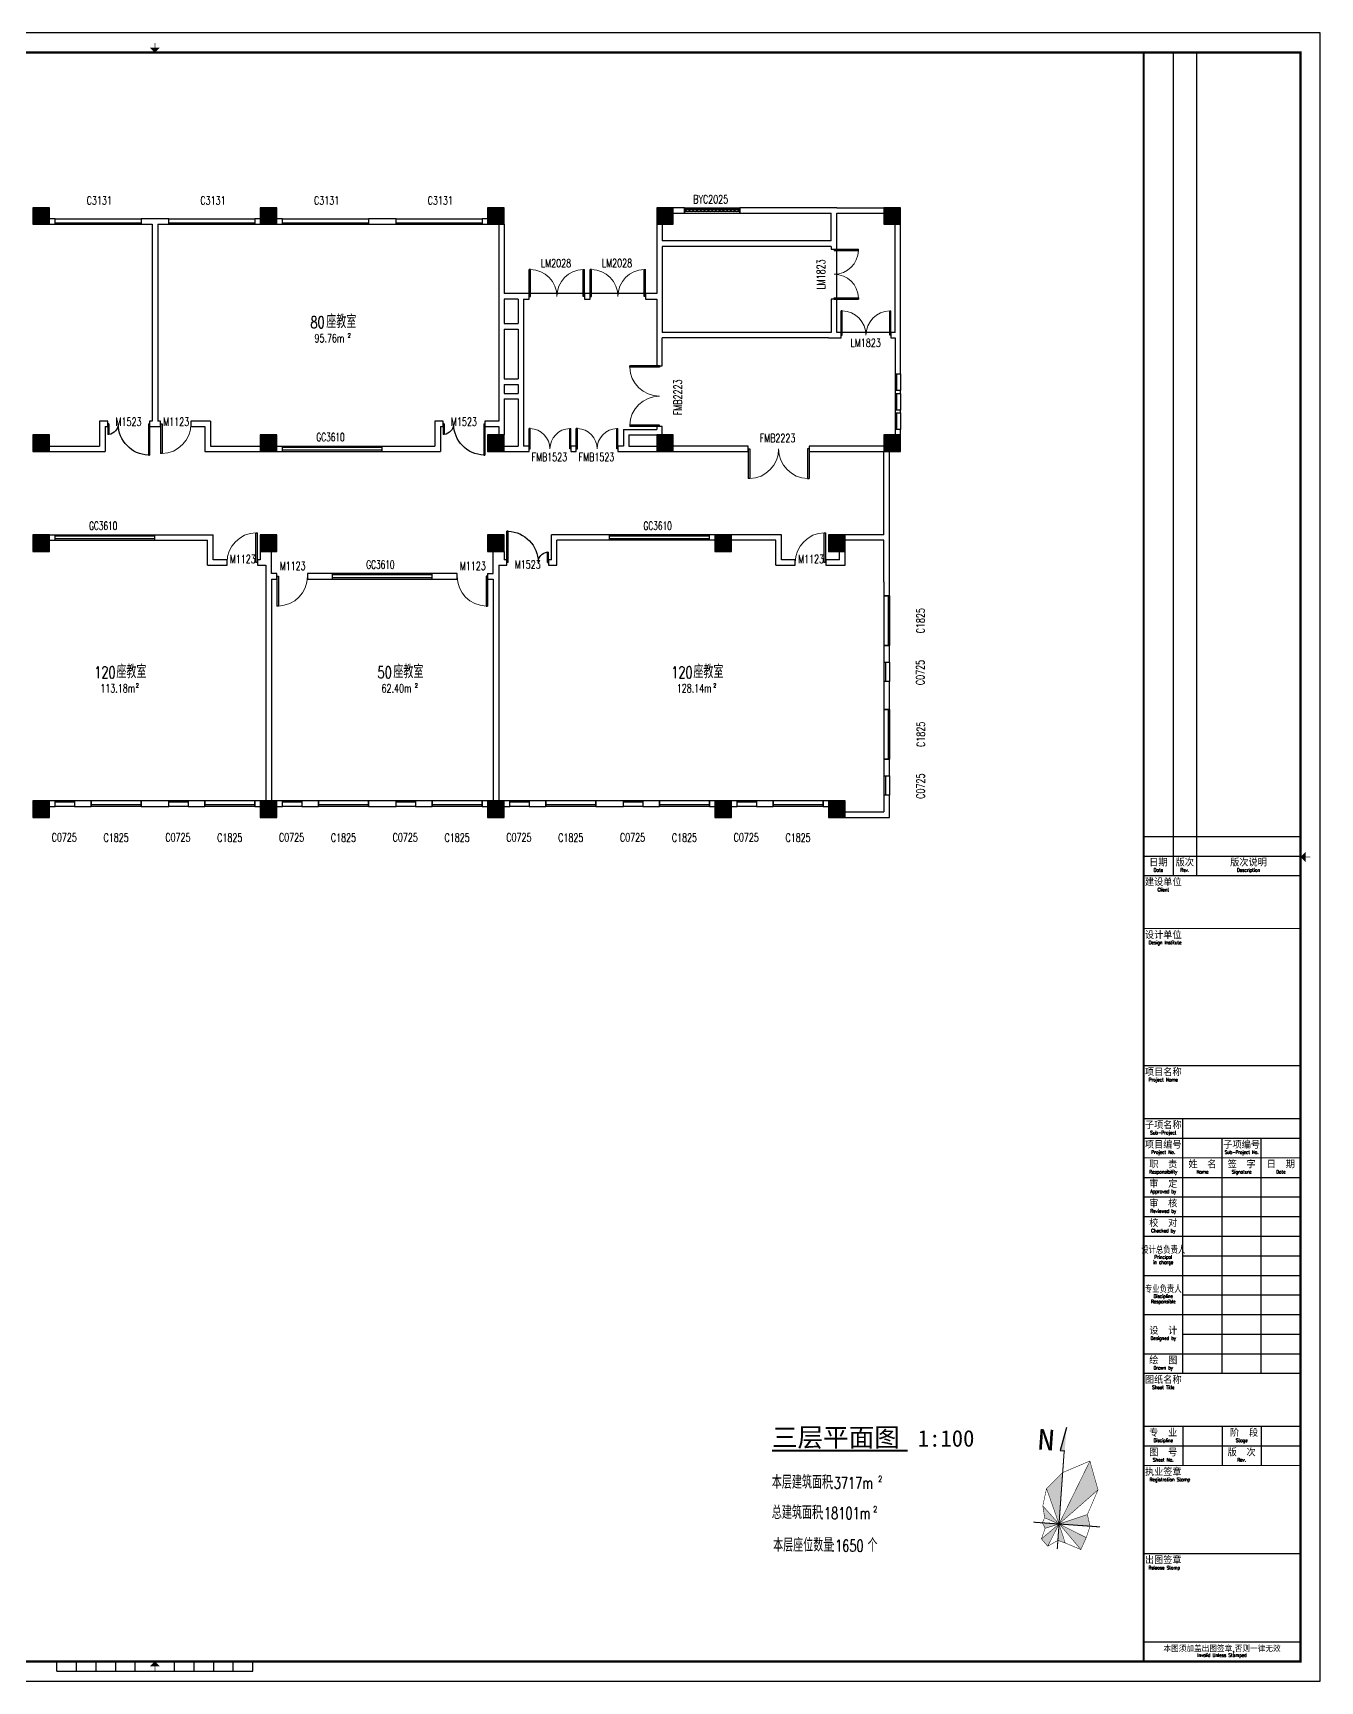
# Model space of a CAD drawing. Header units: millimetres. Extents: x 0 to 192117, y 0 to 134316.
# Drawn here: x 145687 to 192117, y 0 to 59459 of the extents above; entities that cross this region are included whole.
import ezdxf
from ezdxf.enums import TextEntityAlignment as Align

# ---------------------------------------------------------------- set-up
doc = ezdxf.new("R2010")
doc.units = ezdxf.units.MM
doc.linetypes.add('DASH', pattern=[0.35, 0.25, -0.1])
for name, color, linetype in [('COLUMN', 242, 'Continuous'), ('DIM_SYMB', 3, 'Continuous'), ('DOOR', 242, 'Continuous'), ('DOOR_FIRE_TEXT', 7, 'Continuous'), ('FRAME', 7, 'Continuous'), ('PUB_HATCH', 8, 'Continuous'), ('PUB_TEXT', 7, 'Continuous'), ('SPACE', 7, 'Continuous'), ('WALL', 152, 'Continuous'), ('WINDOW', 122, 'Continuous'), ('WINDOW_TEXT', 7, 'Continuous')]:
    doc.layers.add(name, color=color, linetype=linetype)
doc.styles.add('_TCH_DIM', font='SIMPLEX', dxfattribs={"bigfont": 'GBCBIG'})
doc.styles.add('_TCH_SPACE', font='SIMPLEX', dxfattribs={"height": 5, "bigfont": 'GBCBIG'})
doc.styles.add('_TCH_WINDOW', font='SIMPLEX', dxfattribs={"height": 3.5, "bigfont": 'GBCBIG'})
doc.styles.add('TKZ1_tjhts.shx', font='tjromant.shx', dxfattribs={"bigfont": 'tjhts.shx'})
doc.styles.add('TKZ2_tjkts.shx', font='tjromant.shx', dxfattribs={"bigfont": 'tjkts.shx'})
doc.styles.add('仿宋单线', font='tjromans.shx', dxfattribs={"width": 0.65, "bigfont": 'tjhztxt.shx'})
doc.styles.add('竖标题', font='simhei.ttf')
doc.styles.add('黑体', font='simhei.ttf')

# ---------------------------------------------------------------- blocks, each defined once
blk = doc.blocks.new('TJAD_TK_A0_A')
at = {"layer": 'FRAME'}
for p, q in [((1188.88, 841.06), (-0.12, 841.06)), ((1188.88, 0.06), (1188.88, 841.06)), ((1113.88, 831.06), (1113.88, 411.06)), ((1125.88, 831.06), (1125.88, 411.06)), ((1098.88, 431.06), (1178.88, 431.06)), ((1098.88, 421.06), (1178.88, 421.06)), ((1098.88, 411.06), (1178.88, 411.06)), ((1098.88, 287.06), (1178.88, 287.06)), ((1118.88, 157.06), (1118.88, 287.06)), ((1098.88, 277.06), (1178.88, 277.06)), ((1138.88, 157.06), (1138.88, 277.06)), ((1158.88, 157.06), (1158.88, 277.06)), ((1098.88, 257.06), (1178.88, 257.06)), ((1098.88, 247.06), (1178.88, 247.06)), ((1098.88, 237.06), (1178.88, 237.06)), ((1098.88, 227.06), (1178.88, 227.06)), ((1118.88, 217.06), (1178.88, 217.06)), ((1098.88, 207.06), (1178.88, 207.06)), ((1118.88, 197.06), (1178.88, 197.06)), ((1098.88, 187.06), (1178.88, 187.06)), ((1118.88, 177.06), (1178.88, 177.06)), ((1098.88, 167.06), (1178.88, 167.06)), ((1098.88, 130.06), (1178.88, 130.06)), ((1118.88, 130.06), (1118.88, 110.06)), ((1138.88, 130.06), (1138.88, 110.06)), ((1158.88, 130.06), (1158.88, 110.06)), ((1098.88, 120.06), (1178.88, 120.06)), ((1098.88, 65.06), (1178.88, 65.06)), ((1098.88, 20.06), (1178.88, 20.06)), ((544.38, 5.11), (544.38, 10.11)), ((554.38, 5.11), (554.38, 10.11)), ((564.38, 5.11), (564.38, 10.11)), ((574.38, 5.11), (574.38, 10.11)), ((584.38, 5.11), (584.38, 10.11)), ((604.38, 5.11), (604.38, 10.11)), ((614.38, 5.11), (614.38, 10.11)), ((624.38, 5.11), (624.38, 10.11)), ((634.38, 5.11), (634.38, 10.11)), ((644.38, 5.11), (644.38, 10.11)), ((-0.12, 0.06), (1188.88, 0.06)), ((544.38, 5.11), (644.38, 5.11))]:
    blk.add_line(p, q, dxfattribs=at)
for points, const_width in [([(594.38, 833.5), (594.38, 836)], 0.3), ([(1098.88, 831.06), (1098.88, 10.06)], 1), ([(1181.49, 420.56), (1183.99, 420.56)], 0.3), ([(1098.88, 411.06), (1178.88, 411.06)], 0.6), ([(1098.88, 384.06), (1178.88, 384.06)], 0.6), ([(1098.88, 314.06), (1178.88, 314.06)], 0.6), ([(1098.88, 267.06), (1178.88, 267.06)], 0.6), ([(1098.88, 157.06), (1178.88, 157.06)], 0.6), ([(1098.88, 110.06), (1178.88, 110.06)], 0.6), ([(594.38, 7.61), (594.38, 5.11)], 0.3)]:
    blk.add_lwpolyline(points, dxfattribs=dict(at, const_width=const_width))
at = {"layer": 'FRAME', "const_width": 1.2}
blk.add_lwpolyline([(1178.88, 10.06), (1178.88, 831.06), (24.88, 831.06), (24.88, 10.06)], close=True, dxfattribs=at)
at = {"layer": 'FRAME'}
for points in [[(591.88, 833.5), (596.88, 833.5), (594.38, 831)], [(1181.49, 418.06), (1181.49, 423.06), (1178.99, 420.56)], [(596.88, 7.61), (591.88, 7.61), (594.38, 10.11)]]:
    blk.add_solid(points, dxfattribs=at)
at = {"style": 'TKZ1_tjhts.shx'}
for tag, p, height, flags in [('ClientChinese_001', (977.79, 443.57), 5, 8), ('ClientChinese_002', (1013.71, 434.65), 5, 8), ('DescriptionChineseA_001', (1089.55, 425.89), 3.6, 8), ('RevA', (1115.23, 424.56), 3, 8), ('ProjectNameChinese_001', (992.73, 296.22), 5, 8), ('SubProjectChinese_001', (1095.02, 282.68), 3, 8), ('SubProjectNo', (1158.66, 271.34), 3, 8), ('ApprovedBy', (1120.43, 250.26), 3.6, 8), ('ReviewedBy', (1120.43, 240.36), 3.6, 8), ('ApprovedBySignPos', (1139.55, 247.78), 3.6, 9), ('ReviewedBySignPos', (1139.55, 238.08), 3.6, 9), ('CheckedBy', (1120.43, 230.63), 3.6, 8), ('CheckedBySignPos', (1138.96, 228.13), 3.6, 9), ('PrincipalInCharge1', (1120.43, 219.88), 3.6, 8), ('PrincipalInCharge1SignPos', (1138.79, 217.18), 3.6, 9), ('PrincipalInCharge2', (1120.43, 210.44), 3.6, 8), ('PrincipalInCharge2SignPos', (1138.61, 207.69), 3.6, 9), ('DisciplineResponsible1', (1120.43, 200.15), 3.6, 8), ('DisciplineResponsible2', (1120.43, 190.13), 3.6, 8), ('DisciplineResponsible1SignPos', (1139.16, 197.4), 3.6, 9), ('DisciplineResponsible2SignPos', (1138.95, 187.58), 3.6, 9), ('DesignedBy1', (1120.43, 180.47), 3.6, 8), ('DesignedBy1SignPos', (1138.5, 177.67), 3.6, 9), ('DesignedBy2', (1120.43, 169.78), 3.6, 8), ('DesignedBy2SignPos', (1138.65, 167.23), 3.6, 9), ('DrawnBy', (1120.43, 160.19), 3.6, 8), ('DrawnBySignPos', (1138.65, 157.82), 3.6, 9), ('DisciplineChinese', (1119.24, 125.84), 3.6, 8), ('StageChinese', (1158.76, 125.37), 3.6, 8), ('DisciplineEnglish', (1119.42, 122.2), 2.2, 8), ('StageEnglish', (1158.94, 121.73), 2.2, 8), ('SheetNo', (1118.87, 114.03), 3, 8), ('Rev2', (1158.86, 113.56), 3, 8)]:
    blk.add_attdef(tag, p, '', height=height, dxfattribs=dict(at, flags=flags))
at = {"style": 'TKZ1_tjhts.shx', "width": 0.7, "flags": 8}
for tag, p, height in [('DateA', (1099.36, 424.56), 3), ('ProjectNo', (1119.31, 270.56), 3), ('ApprovedByDate', (1159.94, 250.39), 3.6), ('ReviewedByDate', (1159.94, 241), 3.6), ('CheckedByDate', (1159.94, 230.41), 3.6), ('PrincipalInCharge1Date', (1159.94, 220.36), 3.6), ('PrincipalInCharge2Date', (1159.94, 210.61), 3.6), ('DisciplineResponsible1Date', (1159.94, 200.05), 3.6), ('DisciplineResponsible2Date', (1159.94, 190.43), 3.6), ('DesignedBy1Date', (1159.94, 179.93), 3.6), ('DesignedBy2Date', (1159.94, 169.41), 3.6), ('DrawnByDate', (1159.94, 159.78), 3.6)]:
    blk.add_attdef(tag, p, '', height=height, dxfattribs=at)
at = {"style": 'TKZ1_tjhts.shx', "flags": 8}
for tag, height, p in [('DescriptionEnglishA', 2.2, (1150.82, 423.33)), ('ClientEnglish', 3, (1139.46, 390.63)), ('ProjectNameEnglish', 3, (1142.02, 290.26)), ('SubProjectEnglish', 2.2, (1148.76, 279.65)), ('SheetTitleEnglish', 3, (1142.79, 135.3))]:
    blk.add_attdef(tag, text='', height=height, dxfattribs=at).set_placement(p, align=Align.MIDDLE_CENTER)
at = {"style": 'TKZ1_tjhts.shx', "flags": 9}
for tag, p in [('Electricity3SignPos', (15.68, 269.92)), ('Electricity2SignPos', (15.71, 253.14)), ('ELV3SignPos', (23.47, 269.59)), ('Electricity1SignPos', (15.63, 237.78)), ('ELV2SignPos', (23.5, 252.81)), ('ELV1SignPos', (23.42, 237.46)), ('HVAC3SignPos', (14.96, 205.89)), ('Power3SignPos', (23.18, 205.92)), ('HVAC2SignPos', (15.13, 189.18)), ('Power2SignPos', (23.38, 189.51)), ('HVAC1SignPos', (15.89, 173.16)), ('Power1SignPos', (23.75, 173.22)), ('Plumbing3SignPos', (16.07, 141.15)), ('Structure7SignPos', (23.2, 141.11)), ('Structure6SignPos', (23, 125.87)), ('Plumbing2SignPos', (14.83, 125.62)), ('Plumbing1SignPos', (15.66, 109.11)), ('Structure5SignPos', (23, 110.08)), ('Structure4SignPos', (23, 93.78)), ('Architecture3SignPos', (16.07, 77.07)), ('Structure3SignPos', (22.74, 77.47)), ('Architecture2SignPos', (15.8, 61.24)), ('Structure2SignPos', (23.12, 62.01)), ('Architecture1SignPos', (16.88, 45.06)), ('Structure1SignPos', (23.11, 45.86))]:
    blk.add_attdef(tag, p, '', height=2.5, rotation=90, dxfattribs=at)
at = {"style": 'TKZ1_tjhts.shx', "flags": 8}
blk.add_attdef('SheetTitleChinese', text='', height=5, dxfattribs=at).set_placement((1140.42, 148.12), align=Align.TOP_CENTER)
at = {"layer": 'FRAME', "style": 'TKZ2_tjkts.shx'}
for s, height, p in [('日期', 3.6, (1106.38, 417.6)), ('版次', 3.6, (1119.88, 417.6)), ('版次说明', 3.6, (1152.38, 417.6)), ('建设单位', 3.6, (1108.88, 407.6)), ('设计单位', 3.6, (1108.88, 380.6)), ('项目名称', 3.6, (1108.88, 310.6)), ('子项名称', 3.6, (1108.88, 283.6)), ('项目编号', 3.6, (1108.88, 273.6)), ('子项编号', 3.6, (1148.88, 273.6)), ('职  责', 3.6, (1108.88, 263.6)), ('姓  名', 3.6, (1128.88, 263.6)), ('签  字', 3.6, (1148.88, 263.6)), ('日  期', 3.6, (1168.88, 263.6)), ('审  定', 3.6, (1108.88, 253.6)), ('审  核', 3.6, (1108.88, 243.6)), ('校  对', 3.6, (1108.88, 233.6)), ('设  计', 3.6, (1108.88, 178.7)), ('绘  图', 3.6, (1108.88, 163.6)), ('图纸名称', 3.6, (1108.88, 153.6)), ('专  业', 3.6, (1108.88, 126.6)), (' 阶  段', 3.6, (1148.88, 126.6)), ('图  号', 3.6, (1108.88, 116.6)), ('版  次', 3.6, (1148.88, 116.6)), ('执业签章', 3.6, (1108.88, 106.6)), ('出图签章', 3.6, (1108.88, 61.6)), ('本图须加盖出图签章,否则一律无效', 3, (1138.88, 16.48))]:
    blk.add_text(s, height=height, dxfattribs=at).set_placement(p, align=Align.MIDDLE_CENTER)
for s, height, width, p in [('Date', 1.8, 0.8, (1106.38, 413.91)), ('Rev.', 1.8, 0.8, (1119.88, 413.91)), ('Description', 1.8, 0.8, (1152.38, 413.91)), ('Client', 1.8, 0.8, (1108.88, 403.91)), ('Design Institute', 1.8, 0.8, (1109.81, 376.91)), ('Project Name', 1.8, 0.8, (1108.88, 306.91)), ('Sub-Project', 1.8, 0.8, (1108.88, 279.91)), ('Project No.', 1.8, 0.8, (1108.88, 269.91)), ('Sub-Project No.', 1.8, 0.7, (1148.88, 269.91)), ('Responsibility', 1.8, 0.8, (1108.88, 259.91)), ('Name', 1.8, 0.8, (1128.88, 259.91)), ('Signature', 1.8, 0.8, (1148.88, 259.91)), ('Date', 1.8, 0.8, (1168.88, 259.91)), ('Approved by', 1.8, 0.8, (1108.88, 249.91)), ('Reviewed by', 1.8, 0.8, (1108.88, 239.91)), ('Checked by', 1.8, 0.8, (1108.88, 229.91)), ('设计总负责人', 3.6, 0.8, (1108.88, 219.93)), ('in charge', 1.8, 0.8, (1108.88, 213.76)), ('Principal', 1.8, 0.8, (1108.88, 216.41)), ('专业负责人', 3.6, 0.8, (1108.88, 199.93)), ('Responsible', 1.8, 0.8, (1108.88, 193.76)), ('Discipline', 1.8, 0.8, (1108.88, 196.48)), ('Designed by', 1.8, 0.8, (1108.88, 175)), ('Drawn by', 1.8, 0.8, (1108.88, 159.91)), ('Sheet Title', 1.8, 0.8, (1108.88, 149.91)), ('Discipline', 1.8, 0.8, (1108.88, 122.91)), ('Stage', 1.8, 0.8, (1148.88, 122.91)), ('Sheet No.', 1.8, 0.8, (1108.88, 112.91)), ('Rev.', 1.8, 0.8, (1148.88, 112.91)), ('Registration Stamp', 1.8, 0.8, (1112.29, 102.91)), ('Release Stamp', 1.8, 0.8, (1109.4, 57.91)), ('Invalid Unless Stamped', 1.8, 0.8, (1138.88, 13.23))]:
    blk.add_text(s, height=height, dxfattribs=dict(at, width=width)).set_placement(p, align=Align.MIDDLE_CENTER)
blk = doc.blocks.new('n')
at = {"layer": 'FRAME', "ltscale": 0.25}
blk.add_hatch(color=256, dxfattribs=at).paths.add_polyline_path([(0.5, 117.7), (-4, 95.2), (0.5, 95.2)])
at = {"layer": 'FRAME'}
blk.add_hatch(color=0, dxfattribs=at).paths.add_polyline_path([(35.3, 60), (25.5, 87.3), (0, 24.4)])
h = blk.add_hatch(color=0, dxfattribs=at)
h.paths.add_polyline_path([(30.1, 24.4), (26.7, 35.5), (0.2, 24.5), (0.3, 24.4)])
h.paths.add_polyline_path([(0.3, 24.4), (22.8, 1.2), (27.2, 13.1)])
h.paths.add_polyline_path([(0, 8.5), (7.3, 6.5), (0, 24.4)])
h.paths.add_polyline_path([(0, 24.4), (-16, 8.8), (-9.4, 2.2)])
h.paths.add_polyline_path([(0, 24.4), (-16.2, 24.4), (-13.1, 19.3)])
h.paths.add_polyline_path([(-14.3, 29.4), (0, 24.4), (-16.9, 40.8)])
h.paths.add_polyline_path([(0, 74.3), (-14.5, 57.7), (0, 24.4)])
at = {"layer": 'FRAME', "ltscale": 0.25}
blk.add_lwpolyline([(0.5, 117.9), (-4, 95.4), (0.5, 95.4)], dxfattribs=at)
at = {"layer": 'FRAME', "const_width": 1, "flags": 128}
for points in [[(0, 95.3), (0, 0)], [(-24.8, 24.4), (39.8, 24.4)]]:
    blk.add_lwpolyline(points, dxfattribs=at)
at = {"layer": 'FRAME', "color": 0, "const_width": 0.5}
blk.add_lwpolyline([(-16.2, 24.4), (-14.3, 29.4), (-16.9, 40.8), (-14.5, 57.7), (0, 74.3), (25.5, 87.3), (35.3, 60), (26.7, 35.5), (30.1, 24.4), (27.2, 13.1), (22.8, 1.2), (7.3, 6.5), (0, 8.5), (-9.4, 2.2), (-16, 8.8), (-13.1, 19.3)], close=True, dxfattribs=at)
for points in [[(25.5, 87.3), (0, 24.4)], [(-14.5, 57.7), (0, 24.4)], [(35.3, 60), (0, 24.4)], [(-16.9, 40.8), (0, 24.4)], [(26.7, 35.5), (0, 24.4)], [(0, 24.4), (-16, 8.8)], [(-14.3, 29.4), (0, 24.4)], [(-13.1, 19.3), (0, 24.4)], [(-9.4, 2.2), (0, 24.4)], [(0, 24.4), (7.3, 6.5)], [(0.2, 24.5), (22.8, 1.2)], [(0.3, 24.4), (27.2, 13.1)]]:
    blk.add_lwpolyline(points, dxfattribs=at)
at = {"layer": 'FRAME', "style": '竖标题', "width": 1.2}
blk.add_text('N', height=20, dxfattribs=at).set_placement((-26.3, 94.8))
blk = doc.blocks.new('WD-HIGH')
at = {"layer": 'WINDOW'}
for p, q in [((1050564, 1525426), (1050564, 1525626)), ((1054164, 1525426), (1054164, 1525626))]:
    blk.add_line(p, q, dxfattribs=at)
at = {"layer": 'WINDOW', "linetype": 'DASH', "extrusion": (0, 0, -1)}
for p, q in [((1054164, 1525576), (1050564, 1525576)), ((1054164, 1525476), (1050564, 1525476))]:
    blk.add_line(p, q, dxfattribs=at)
at = {"layer": 'WINDOW_TEXT', "style": '仿宋单线', "width": 0.65}
blk.add_text('GC3610', height=300, dxfattribs=at).set_placement((1051788, 1525799))
blk = doc.blocks.new('$WINLIB2D$00000004')
at = {"color": 0}
for points in [[(-0.5, 0.5), (-0.5, -0.5)], [(-0.5, 0.5), (0.5, 0.5)], [(0.5, -0.5), (0.5, 0.5)], [(-0.5, 0.241), (0.5, 0.241)], [(-0.5, -0.5), (0.5, -0.5)]]:
    blk.add_lwpolyline(points, dxfattribs=at)
blk = doc.blocks.new('$DorLib2D$00000002')
for p, q in [((-0.5, 0), (-0.5, 0.4875)), ((-0.475, 0.4875), (-0.5, 0.4875)), ((-0.475, 0), (-0.475, 0.4875)), ((0.475, 0), (0.475, 0.4875)), ((0.475, 0.4875), (0.5, 0.4875)), ((0.5, 0), (0.5, 0.4875)), ((-0.5, 0), (-0.475, 0)), ((0.5, 0), (0.475, 0))]:
    blk.add_line(p, q)
at = {"lineweight": 13}
for centre, start, end in [((-0.4875, 0), 0, 88.53072), ((0.4875, 0), 91.46928, 180)]:
    blk.add_arc(centre, 0.4875, start, end, dxfattribs=at)
blk = doc.blocks.new('_FZH')
blk.add_lwpolyline([(-0.5, -0.5), (0.5, -0.5), (0.5, 0.5), (-0.5, 0.5)], close=True)
at = {"layer": 'PUB_HATCH'}
blk.add_solid([(-0.5, -0.5), (0.5, -0.5), (-0.5, 0.5), (0.5, 0.5)], dxfattribs=at)
blk = doc.blocks.new('$DorLib2D$00000001')
for p, q in [((0.45, 0.975), (0.5, 0.975)), ((0.45, 0), (0.45, 0.975)), ((0.5, 0), (0.5, 0.975)), ((0.5, 0), (0.45, 0))]:
    blk.add_line(p, q)
at = {"lineweight": 13}
blk.add_arc((0.475, 0), 0.975, 91.4693, 180, dxfattribs=at)
blk = doc.blocks.new('$DorLib2D$00000225')
at = {"color": 0}
for p, q in [((0.475, -0.001), (0.475, 0.752)), ((0.475, 0.752), (0.5, 0.752)), ((0.5, -0.001), (0.5, 0.752)), ((-0.5, 0), (-0.5, 0.252)), ((-0.475, 0.252), (-0.5, 0.252)), ((-0.475, 0), (-0.475, 0.252)), ((-0.475, 0), (-0.5, 0)), ((0.475, -0.001), (0.5, -0.001))]:
    blk.add_line(p, q, dxfattribs=at)
for centre, radius, start, end in [((0.505, -0.002), 0.755, 92.2493, 179.7238), ((-0.501, 0.003), 0.251, 359.7899, 84.0974)]:
    blk.add_arc(centre, radius, start, end, dxfattribs=at)
blk = doc.blocks.new('$WINLIB2D$00000039')
at = {"color": 0}
for points in [[(-0.5, 0.5), (-0.5, -0.5)], [(0.5, 0.5), (-0.5, 0.5)], [(0.5, -0.5), (0.5, 0.5)], [(-0.5, 0.167), (0.5, 0.167)], [(-0.452, -0.167), (-0.5, 0.084)], [(-0.384, -0.167), (-0.448, 0.167)], [(-0.316, -0.167), (-0.38, 0.167)], [(-0.248, -0.167), (-0.312, 0.167)], [(-0.18, -0.167), (-0.244, 0.167)], [(-0.112, -0.167), (-0.176, 0.167)], [(-0.044, -0.167), (-0.108, 0.167)], [(0.024, -0.167), (-0.04, 0.167)], [(0.092, -0.167), (0.028, 0.167)], [(0.16, -0.167), (0.096, 0.167)], [(0.228, -0.167), (0.164, 0.167)], [(0.296, -0.167), (0.232, 0.167)], [(0.364, -0.167), (0.3, 0.167)], [(0.432, -0.167), (0.368, 0.167)], [(0.5, -0.167), (0.436, 0.167)], [(-0.5, -0.167), (0.5, -0.167)], [(0.5, -0.5), (-0.5, -0.5)]]:
    blk.add_lwpolyline(points, dxfattribs=at)

msp = doc.modelspace()

# ---------------------------------------------------------------- linework, layer by layer
at = {"layer": 'DIM_SYMB', "const_width": 70}
msp.add_lwpolyline([(172348, 8315), (177245, 8315)], dxfattribs=at)
at = {"layer": 'WALL'}
for p, q in [((169187, 53155), (168787, 53155)), ((168787, 52955), (169187, 52955)), ((169187, 52955), (169187, 53155)), ((174687, 53155), (171187, 53155)), ((171187, 53155), (171187, 52955)), ((171187, 52955), (174487, 52955)), ((174487, 51955), (174487, 52955)), ((174687, 53155), (176387, 53155)), ((174687, 51875), (174687, 52955)), ((174687, 52955), (176387, 52955)), ((146487, 52755), (146287, 52755)), ((146287, 52555), (146487, 52555)), ((146487, 52555), (146487, 52755)), ((150087, 52755), (149587, 52755)), ((149587, 52755), (149587, 52555)), ((149587, 52555), (149987, 52555)), ((149987, 52555), (149987, 45455)), ((150587, 52755), (150087, 52755)), ((150187, 52555), (150187, 45455)), ((150187, 52555), (150587, 52555)), ((150587, 52555), (150587, 52755)), ((153887, 52755), (153687, 52755)), ((153687, 52755), (153687, 52555)), ((153687, 52555), (153887, 52555)), ((154687, 52755), (154487, 52755)), ((154487, 52555), (154687, 52555)), ((154687, 52555), (154687, 52755)), ((158787, 52755), (157787, 52755)), ((157787, 52755), (157787, 52555)), ((157787, 52555), (158787, 52555)), ((158787, 52555), (158787, 52755)), ((162087, 52755), (161887, 52755)), ((161887, 52755), (161887, 52555)), ((161887, 52555), (162087, 52555)), ((162487, 52555), (162487, 49955)), ((162687, 52555), (162687, 50055)), ((168187, 52555), (168187, 51875)), ((168387, 52555), (168387, 51955)), ((176787, 48655), (176787, 52555)), ((176987, 48555), (176987, 52555)), ((168187, 51875), (168187, 50055)), ((174487, 51955), (168387, 51955)), ((174487, 51755), (168387, 51755)), ((168387, 51755), (168387, 49955)), ((174487, 51755), (174487, 51655)), ((174687, 51655), (174687, 51875)), ((174487, 51655), (174687, 51655)), ((162487, 49955), (162487, 48875)), ((163087, 50055), (162687, 50055)), ((163587, 50055), (163087, 50055)), ((163587, 49855), (163587, 50055)), ((165787, 50055), (165587, 50055)), ((165587, 50055), (165587, 49855)), ((165787, 49855), (165787, 50055)), ((168187, 50055), (167787, 50055)), ((167787, 50055), (167787, 49855)), ((168387, 49955), (168387, 48655)), ((162687, 49855), (162687, 48975)), ((163187, 49855), (162687, 49855)), ((163187, 49855), (163187, 48975)), ((163387, 49855), (163587, 49855)), ((163387, 49855), (163387, 48875)), ((165587, 49855), (165787, 49855)), ((167787, 49855), (168187, 49855)), ((168187, 49855), (168187, 48555)), ((174687, 49855), (174487, 49855)), ((174487, 49855), (174487, 48655)), ((174687, 48655), (174687, 49855)), ((162487, 48875), (162487, 46875)), ((162687, 48975), (163187, 48975)), ((162687, 48775), (163187, 48775)), ((162687, 48775), (162687, 46975)), ((163187, 48775), (163187, 46975)), ((163387, 48875), (163387, 47475)), ((168187, 48555), (168187, 47455)), ((174487, 48655), (168387, 48655)), ((168387, 47455), (168387, 48455)), ((174387, 48455), (168387, 48455)), ((174387, 48455), (174837, 48455)), ((174837, 48655), (174687, 48655)), ((174837, 48455), (174837, 48655)), ((176787, 48655), (176637, 48655)), ((176637, 48655), (176637, 48455)), ((176637, 48455), (176787, 48455)), ((176787, 48455), (176787, 47155)), ((176987, 47155), (176987, 48555)), ((162687, 46975), (163187, 46975)), ((163387, 47475), (163387, 46875)), ((168187, 47455), (168387, 47455)), ((176787, 47155), (176987, 47155)), ((162487, 46875), (162487, 46355)), ((162687, 46775), (163047, 46775)), ((162687, 46775), (162687, 46455)), ((162687, 46455), (163187, 46455)), ((163047, 46775), (163187, 46775)), ((163187, 46775), (163187, 46455)), ((163387, 46875), (163387, 46355)), ((176987, 46555), (176787, 46555)), ((176787, 46555), (176787, 46455)), ((176787, 46455), (176987, 46455)), ((176987, 46455), (176987, 46555)), ((162487, 46355), (162487, 45455)), ((162687, 46255), (163187, 46255)), ((162687, 46255), (162687, 45355)), ((163187, 46255), (163187, 44555)), ((163387, 46355), (163387, 44555)), ((176987, 45855), (176787, 45855)), ((176787, 45855), (176787, 45755)), ((176987, 45755), (176987, 45855)), ((148387, 45455), (148087, 45455)), ((148087, 45455), (148087, 44555)), ((148287, 45255), (148387, 45255)), ((148287, 45255), (148287, 44355)), ((148387, 45255), (148387, 45455)), ((149987, 45455), (149887, 45455)), ((149887, 45455), (149887, 45255)), ((149887, 45255), (150087, 45255)), ((150087, 45255), (150287, 45255)), ((150287, 45455), (150187, 45455)), ((150287, 45255), (150287, 45455)), ((152087, 45455), (151387, 45455)), ((151387, 45455), (151387, 45255)), ((151387, 45255), (151887, 45255)), ((151887, 45255), (151887, 44355)), ((152087, 45455), (152087, 44555)), ((160487, 45455), (160187, 45455)), ((160187, 45455), (160187, 44555)), ((160387, 45255), (160487, 45255)), ((160387, 45255), (160387, 44355)), ((160487, 45255), (160487, 45455)), ((162487, 45455), (161987, 45455)), ((161987, 45455), (161987, 45255)), ((161987, 45255), (162487, 45255)), ((162487, 45255), (162487, 44955)), ((162687, 45355), (162687, 44955)), ((168387, 45255), (168187, 45255)), ((168187, 45255), (168187, 45155)), ((168387, 44955), (168387, 45255)), ((176787, 45755), (176987, 45755)), ((166987, 45155), (168187, 45155)), ((166987, 45155), (166987, 44555)), ((167187, 44955), (168187, 44955)), ((167187, 44955), (167187, 44555)), ((176987, 45155), (176787, 45155)), ((176787, 45155), (176787, 44955)), ((176987, 44955), (176987, 45155)), ((146287, 44555), (148087, 44555)), ((146287, 44355), (148287, 44355)), ((151887, 44355), (153887, 44355)), ((152087, 44555), (153887, 44555)), ((154487, 44555), (160187, 44555)), ((154487, 44355), (160387, 44355)), ((162687, 44555), (163187, 44555)), ((162687, 44355), (163087, 44355)), ((163087, 44355), (163587, 44355)), ((163587, 44555), (163387, 44555)), ((163587, 44355), (163587, 44555)), ((165287, 44555), (165087, 44555)), ((165087, 44555), (165087, 44355)), ((165087, 44355), (165287, 44355)), ((165287, 44355), (165287, 44555)), ((166987, 44555), (166787, 44555)), ((166787, 44555), (166787, 44355)), ((166787, 44355), (167287, 44355)), ((167187, 44555), (168187, 44555)), ((167287, 44355), (168187, 44355)), ((171487, 44555), (168787, 44555)), ((168787, 44355), (171487, 44355)), ((171487, 44355), (171487, 44555)), ((176387, 44555), (173687, 44555)), ((173687, 44555), (173687, 44355)), ((173687, 44355), (176387, 44355)), ((176387, 41355), (176387, 44355)), ((176587, 41355), (176587, 44355)), ((146287, 41355), (152187, 41355)), ((146287, 41155), (151987, 41155)), ((151987, 40255), (151987, 41155)), ((152187, 40455), (152187, 41355)), ((164387, 40455), (164387, 41355)), ((170287, 41355), (164387, 41355)), ((164587, 40255), (164587, 41155)), ((170287, 41155), (164587, 41155)), ((172687, 41355), (170887, 41355)), ((172487, 41155), (170887, 41155)), ((172487, 40255), (172487, 41155)), ((172687, 40455), (172687, 41355)), ((176387, 41355), (174987, 41355)), ((176387, 41155), (174987, 41155)), ((176387, 39656), (176387, 41155)), ((176587, 39656), (176587, 41355)), ((152687, 40455), (152187, 40455)), ((152687, 40255), (152687, 40455)), ((153887, 40455), (153787, 40455)), ((153787, 40455), (153787, 40255)), ((153887, 40755), (153887, 40455)), ((154287, 39956), (154287, 40755)), ((162287, 39956), (162287, 40755)), ((162687, 40755), (162687, 40455)), ((162787, 40455), (162687, 40455)), ((162787, 40255), (162787, 40455)), ((164387, 40455), (164287, 40455)), ((164287, 40455), (164287, 40255)), ((173187, 40455), (172687, 40455)), ((173187, 40255), (173187, 40455)), ((174787, 40455), (174287, 40455)), ((174287, 40455), (174287, 40255)), ((174787, 40455), (174787, 40755)), ((174987, 40255), (174987, 40755)), ((151987, 40255), (152687, 40255)), ((153787, 40255), (154087, 40255)), ((154087, 40255), (154087, 39656)), ((154487, 39956), (154287, 39956)), ((154487, 39756), (154487, 39956)), ((160987, 39956), (155587, 39956)), ((155587, 39956), (155587, 39756)), ((160987, 39756), (160987, 39956)), ((162087, 39956), (162087, 39756)), ((162087, 39956), (162287, 39956)), ((162487, 40255), (162787, 40255)), ((162487, 40255), (162487, 39656)), ((164287, 40255), (164587, 40255)), ((172487, 40255), (173187, 40255)), ((174287, 40255), (174987, 40255)), ((154087, 39656), (154087, 31755)), ((154287, 39756), (154487, 39756)), ((154287, 39756), (154287, 31755)), ((155587, 39756), (160987, 39756)), ((162087, 39756), (162287, 39756)), ((162287, 39756), (162287, 31755)), ((162487, 39656), (162487, 31755)), ((176387, 39655), (176387, 39155)), ((176587, 39155), (176587, 39655)), ((176387, 39155), (176587, 39155)), ((176587, 37355), (176387, 37355)), ((176387, 37355), (176387, 36755)), ((176587, 36755), (176587, 37355)), ((176387, 36755), (176587, 36755)), ((176587, 36055), (176387, 36055)), ((176387, 36055), (176387, 35055)), ((176587, 35055), (176587, 36055)), ((176387, 35055), (176587, 35055)), ((176587, 33255), (176387, 33255)), ((176387, 33255), (176387, 32655)), ((176587, 32655), (176587, 33255)), ((176387, 32655), (176587, 32655)), ((146487, 31755), (146287, 31755)), ((146287, 31555), (146487, 31555)), ((146487, 31555), (146487, 31755)), ((147787, 31755), (147187, 31755)), ((147187, 31755), (147187, 31555)), ((147187, 31555), (147787, 31555)), ((147787, 31555), (147787, 31755)), ((150587, 31755), (149587, 31755)), ((149587, 31755), (149587, 31555)), ((149587, 31555), (150587, 31555)), ((150587, 31555), (150587, 31755)), ((151887, 31755), (151287, 31755)), ((151287, 31755), (151287, 31555)), ((151287, 31555), (151887, 31555)), ((151887, 31555), (151887, 31755)), ((153887, 31755), (153687, 31755)), ((153687, 31755), (153687, 31555)), ((153687, 31555), (153887, 31555)), ((154687, 31755), (154487, 31755)), ((154487, 31555), (154687, 31555)), ((154687, 31555), (154687, 31755)), ((155987, 31755), (155387, 31755)), ((155387, 31755), (155387, 31555)), ((155387, 31555), (155987, 31555)), ((155987, 31555), (155987, 31755)), ((158787, 31755), (157787, 31755)), ((157787, 31755), (157787, 31555)), ((157787, 31555), (158787, 31555)), ((158787, 31555), (158787, 31755)), ((160087, 31755), (159487, 31755)), ((159487, 31755), (159487, 31555)), ((159487, 31555), (160087, 31555)), ((160087, 31555), (160087, 31755)), ((162087, 31755), (161887, 31755)), ((161887, 31755), (161887, 31555)), ((161887, 31555), (162087, 31555)), ((162887, 31755), (162687, 31755)), ((162687, 31555), (162887, 31555)), ((162887, 31555), (162887, 31755)), ((164187, 31755), (163587, 31755)), ((163587, 31755), (163587, 31555)), ((163587, 31555), (164187, 31555)), ((164187, 31555), (164187, 31755)), ((166987, 31755), (165987, 31755)), ((165987, 31755), (165987, 31555)), ((165987, 31555), (166987, 31555)), ((166987, 31555), (166987, 31755)), ((168287, 31755), (167687, 31755)), ((167687, 31755), (167687, 31555)), ((167687, 31555), (168287, 31555)), ((168287, 31555), (168287, 31755)), ((170287, 31755), (170087, 31755)), ((170087, 31755), (170087, 31555)), ((170087, 31555), (170287, 31555)), ((171087, 31755), (170887, 31755)), ((170887, 31555), (171087, 31555)), ((171087, 31555), (171087, 31755)), ((172387, 31755), (171787, 31755)), ((171787, 31755), (171787, 31555)), ((171787, 31555), (172387, 31555)), ((172387, 31555), (172387, 31755)), ((174387, 31755), (174187, 31755)), ((174187, 31755), (174187, 31555)), ((174187, 31555), (174387, 31555)), ((176587, 31955), (176387, 31955)), ((176387, 31955), (176387, 31355)), ((176587, 31155), (176587, 31955)), ((174987, 31355), (176387, 31355)), ((174987, 31155), (176587, 31155))]:
    msp.add_line(p, q, dxfattribs=at)
at = {"layer": 'WINDOW'}
for p, q in [((174687, 49855), (174687, 51655)), ((165587, 50055), (163587, 50055)), ((167787, 50055), (165787, 50055)), ((176637, 48655), (174837, 48655))]:
    msp.add_line(p, q, dxfattribs=at)

# ---------------------------------------------------------------- block references
at = {"layer": 'COLUMN', "xscale": 600, "yscale": 600, "zscale": 600}
for p in [(145987, 52855), (154187, 52855), (162387, 52855), (145987, 44655), (154187, 44655), (162387, 44655), (145987, 41055), (154187, 41055), (162387, 41055), (170587, 41055), (174687, 41055), (145987, 31455), (154187, 31455), (162387, 31455), (170587, 31455), (174687, 31455)]:
    msp.add_blockref('_FZH', p, dxfattribs=at)
at = {"layer": 'COLUMN', "xscale": 600, "yscale": 600, "zscale": 600, "rotation": 90}
for p in [(168487, 52855), (176687, 52855), (168487, 44655), (176687, 44655)]:
    msp.add_blockref('_FZH', p, dxfattribs=at)
at = {"layer": 'DOOR'}
ref = msp.add_blockref('$DorLib2D$00000002', (164587, 49955), dxfattribs=dict(at, xscale=2000, yscale=-2000, zscale=2000, rotation=180))
ref.add_attrib('A', 'LM2028', (164012, 51005), dxfattribs={"layer": 'WINDOW_TEXT', "ltscale": 20, "height": 297.5, "style": '_TCH_WINDOW', "width": 0.705882})
ref = msp.add_blockref('$DorLib2D$00000002', (166787, 49955), dxfattribs=dict(at, xscale=2000, yscale=-2000, zscale=2000, rotation=180))
ref.add_attrib('A', 'LM2028', (166212, 51007), dxfattribs={"layer": 'WINDOW_TEXT', "ltscale": 20, "height": 297.5, "style": '_TCH_WINDOW', "width": 0.705882})
ref = msp.add_blockref('$DorLib2D$00000002', (174587, 50755), dxfattribs=dict(at, xscale=-1800, yscale=-1800, zscale=-1800, rotation=89.9999999998585))
ref.add_attrib('A', 'LM1823', (174261, 50200), dxfattribs={"layer": 'WINDOW_TEXT', "ltscale": 20, "height": 297.5, "rotation": 90, "style": '_TCH_WINDOW', "width": 0.705882})
ref = msp.add_blockref('$DorLib2D$00000002', (175737, 48555), dxfattribs=dict(at, xscale=1800, yscale=-1800, zscale=1800, rotation=179.9999999997506))
ref.add_attrib('A', 'LM1823', (175182, 48132), dxfattribs={"layer": 'WINDOW_TEXT', "ltscale": 20, "height": 297.5, "rotation": 360, "style": '_TCH_WINDOW', "width": 0.705882})
ref = msp.add_blockref('$DorLib2D$00000002', (168287, 46355), dxfattribs=dict(at, xscale=-2200, yscale=-2200, zscale=200, rotation=270))
ref.add_attrib('A', 'FMB2223', (169095, 45670), dxfattribs={"layer": 'DOOR_FIRE_TEXT', "ltscale": 20, "height": 297.5, "rotation": 90, "style": '_TCH_WINDOW', "width": 0.705882})
ref = msp.add_blockref('$DorLib2D$00000225', (149137, 45355), dxfattribs=dict(at, xscale=-1500, yscale=1500, zscale=-1500, rotation=180))
ref.add_attrib('A', 'M1523', (148667, 45282), dxfattribs={"layer": 'WINDOW_TEXT', "ltscale": 20, "height": 297.5, "style": '_TCH_WINDOW', "width": 0.705882})
ref = msp.add_blockref('$DorLib2D$00000001', (150837, 45355), dxfattribs=dict(at, xscale=-1100, yscale=-1100, zscale=-1100))
ref.add_attrib('A', 'M1123', (150387, 45282), dxfattribs={"layer": 'WINDOW_TEXT', "ltscale": 20, "height": 297.5, "style": '_TCH_WINDOW', "width": 0.705882})
ref = msp.add_blockref('$DorLib2D$00000225', (161237, 45355), dxfattribs=dict(at, xscale=-1500, yscale=1500, zscale=-1500, rotation=180))
ref.add_attrib('A', 'M1523', (160767, 45282), dxfattribs={"layer": 'WINDOW_TEXT', "ltscale": 20, "height": 297.5, "style": '_TCH_WINDOW', "width": 0.705882})
ref = msp.add_blockref('$DorLib2D$00000002', (164337, 44455), dxfattribs=dict(at, xscale=1500, yscale=1500, zscale=200))
ref.add_attrib('A', 'FMB1523', (163672, 44010), dxfattribs={"layer": 'DOOR_FIRE_TEXT', "ltscale": 20, "height": 297.5, "style": '_TCH_WINDOW', "width": 0.705882})
ref = msp.add_blockref('$DorLib2D$00000002', (166037, 44455), dxfattribs=dict(at, xscale=1500, yscale=1500, zscale=200))
ref.add_attrib('A', 'FMB1523', (165372, 44010), dxfattribs={"layer": 'DOOR_FIRE_TEXT', "ltscale": 20, "height": 297.5, "style": '_TCH_WINDOW', "width": 0.705882})
ref = msp.add_blockref('$DorLib2D$00000002', (172587, 44455), dxfattribs=dict(at, xscale=-2200, yscale=-2200, zscale=200))
ref.add_attrib('A', 'FMB2223', (171903, 44693), dxfattribs={"layer": 'DOOR_FIRE_TEXT', "ltscale": 20, "height": 297.5, "style": '_TCH_WINDOW', "width": 0.705882})
ref = msp.add_blockref('$DorLib2D$00000001', (153237, 40355), dxfattribs=dict(at, xscale=-1100, yscale=-1100, zscale=-1100, rotation=180))
ref.add_attrib('A', 'M1123', (152787, 40332), dxfattribs={"layer": 'WINDOW_TEXT', "ltscale": 20, "height": 297.5, "style": '_TCH_WINDOW', "width": 0.705882})
ref = msp.add_blockref('$DorLib2D$00000225', (163537, 40355), dxfattribs=dict(at, xscale=-1500, yscale=1500, zscale=-1500))
ref.add_attrib('A', 'M1523', (163067, 40132), dxfattribs={"layer": 'WINDOW_TEXT', "ltscale": 20, "height": 297.5, "style": '_TCH_WINDOW', "width": 0.705882})
ref = msp.add_blockref('$DorLib2D$00000001', (173737, 40355), dxfattribs=dict(at, xscale=-1100, yscale=-1100, zscale=-1100, rotation=180))
ref.add_attrib('A', 'M1123', (173287, 40332), dxfattribs={"layer": 'WINDOW_TEXT', "ltscale": 20, "height": 297.5, "style": '_TCH_WINDOW', "width": 0.705882})
ref = msp.add_blockref('$DorLib2D$00000001', (155037, 39856), dxfattribs=dict(at, xscale=1100, yscale=1100, zscale=1100, rotation=180))
ref.add_attrib('A', 'M1123', (154587, 40082), dxfattribs={"layer": 'WINDOW_TEXT', "ltscale": 20, "height": 297.5, "style": '_TCH_WINDOW', "width": 0.705882})
ref = msp.add_blockref('$DorLib2D$00000001', (161537, 39856), dxfattribs=dict(at, xscale=-1100, yscale=1100, zscale=-1100, rotation=180))
ref.add_attrib('A', 'M1123', (161087, 40082), dxfattribs={"layer": 'WINDOW_TEXT', "ltscale": 20, "height": 297.5, "style": '_TCH_WINDOW', "width": 0.705882})
at = {"layer": 'FRAME', "xscale": 70.7, "yscale": 70.7, "zscale": 70.7}
msp.add_blockref('TJAD_TK_A0_A', (108063, -4), dxfattribs=at)
at = {"layer": 'FRAME', "xscale": 37.28786018473385, "yscale": 37.28786018473385, "zscale": 37.28786018473385, "rotation": 355.9522835024453}
msp.add_blockref('n', (182637, 4758), dxfattribs=at)
at = {"layer": 'WINDOW'}
ref = msp.add_blockref('$WINLIB2D$00000004', (148037, 52655), dxfattribs=dict(at, xscale=-3100, yscale=200, zscale=-3100, rotation=180))
ref.add_attrib('A', 'C3131', (147627, 53266), dxfattribs={"layer": 'WINDOW_TEXT', "ltscale": 20, "height": 297.5, "style": '_TCH_WINDOW', "width": 0.705882})
ref = msp.add_blockref('$WINLIB2D$00000004', (152137, 52655), dxfattribs=dict(at, xscale=-3100, yscale=200, zscale=-3100, rotation=180))
ref.add_attrib('A', 'C3131', (151727, 53266), dxfattribs={"layer": 'WINDOW_TEXT', "ltscale": 20, "height": 297.5, "style": '_TCH_WINDOW', "width": 0.705882})
ref = msp.add_blockref('$WINLIB2D$00000004', (156237, 52655), dxfattribs=dict(at, xscale=-3100, yscale=200, zscale=-3100, rotation=180.000000000013))
ref.add_attrib('A', 'C3131', (155827, 53266), dxfattribs={"layer": 'WINDOW_TEXT', "ltscale": 20, "height": 297.5, "style": '_TCH_WINDOW', "width": 0.705882})
ref = msp.add_blockref('$WINLIB2D$00000004', (160337, 52655), dxfattribs=dict(at, xscale=-3100, yscale=200, zscale=-3100, rotation=180.000000000013))
ref.add_attrib('A', 'C3131', (159927, 53266), dxfattribs={"layer": 'WINDOW_TEXT', "ltscale": 20, "height": 297.5, "style": '_TCH_WINDOW', "width": 0.705882})
ref = msp.add_blockref('$WINLIB2D$00000039', (170187, 53055), dxfattribs=dict(at, xscale=2000, yscale=200, zscale=2000, rotation=180))
ref.add_attrib('A', 'BYC2025', (169507, 53311), dxfattribs={"layer": 'WINDOW_TEXT', "ltscale": 20, "height": 297.5, "style": '_TCH_WINDOW', "width": 0.705882})
at = {"layer": 'WINDOW', "xscale": -600, "yscale": 200, "zscale": -600, "rotation": 90}
for p in [(176887, 46855), (176887, 46155), (176887, 45455)]:
    msp.add_blockref('$WINLIB2D$00000004', p, dxfattribs=at)
at = {"layer": 'WINDOW'}
for p in [(-895877, -1481071), (-904077, -1484271), (-884077, -1484271), (-894077, -1485670)]:
    msp.add_blockref('WD-HIGH', p, dxfattribs=at)
ref = msp.add_blockref('$WINLIB2D$00000004', (176487, 38255), dxfattribs=dict(at, xscale=-1800, yscale=-200, zscale=-1800, rotation=90))
ref.add_attrib('A', 'C1825', (177853, 37800), dxfattribs={"layer": 'WINDOW_TEXT', "ltscale": 20, "height": 297.5, "rotation": 90, "style": '_TCH_WINDOW', "width": 0.705882})
ref = msp.add_blockref('$WINLIB2D$00000004', (176487, 36405), dxfattribs=dict(at, xscale=-700, yscale=200, zscale=-700, rotation=90))
ref.add_attrib('A', 'C0725', (177843, 35930), dxfattribs={"layer": 'WINDOW_TEXT', "ltscale": 20, "height": 297.5, "rotation": 90, "style": '_TCH_WINDOW', "width": 0.705882})
ref = msp.add_blockref('$WINLIB2D$00000004', (176487, 34155), dxfattribs=dict(at, xscale=-1800, yscale=-200, zscale=-1800, rotation=90))
ref.add_attrib('A', 'C1825', (177865, 33700), dxfattribs={"layer": 'WINDOW_TEXT', "ltscale": 20, "height": 297.5, "rotation": 90, "style": '_TCH_WINDOW', "width": 0.705882})
ref = msp.add_blockref('$WINLIB2D$00000004', (176487, 32305), dxfattribs=dict(at, xscale=-700, yscale=200, zscale=-700, rotation=90))
ref.add_attrib('A', 'C0725', (177855, 31830), dxfattribs={"layer": 'WINDOW_TEXT', "ltscale": 20, "height": 297.5, "rotation": 90, "style": '_TCH_WINDOW', "width": 0.705882})
ref = msp.add_blockref('$WINLIB2D$00000004', (146837, 31655), dxfattribs=dict(at, xscale=-700, yscale=200, zscale=-700))
ref.add_attrib('A', 'C0725', (146362, 30288), dxfattribs={"layer": 'WINDOW_TEXT', "ltscale": 20, "height": 297.5, "style": '_TCH_WINDOW', "width": 0.705882})
ref = msp.add_blockref('$WINLIB2D$00000004', (148687, 31655), dxfattribs=dict(at, xscale=-1800, yscale=-200, zscale=-1800))
ref.add_attrib('A', 'C1825', (148232, 30277), dxfattribs={"layer": 'WINDOW_TEXT', "ltscale": 20, "height": 297.5, "style": '_TCH_WINDOW', "width": 0.705882})
ref = msp.add_blockref('$WINLIB2D$00000004', (150937, 31655), dxfattribs=dict(at, xscale=-700, yscale=200, zscale=-700))
ref.add_attrib('A', 'C0725', (150462, 30288), dxfattribs={"layer": 'WINDOW_TEXT', "ltscale": 20, "height": 297.5, "style": '_TCH_WINDOW', "width": 0.705882})
ref = msp.add_blockref('$WINLIB2D$00000004', (152787, 31655), dxfattribs=dict(at, xscale=-1800, yscale=-200, zscale=-1800))
ref.add_attrib('A', 'C1825', (152332, 30277), dxfattribs={"layer": 'WINDOW_TEXT', "ltscale": 20, "height": 297.5, "style": '_TCH_WINDOW', "width": 0.705882})
ref = msp.add_blockref('$WINLIB2D$00000004', (155037, 31655), dxfattribs=dict(at, xscale=-700, yscale=200, zscale=-700))
ref.add_attrib('A', 'C0725', (154562, 30288), dxfattribs={"layer": 'WINDOW_TEXT', "ltscale": 20, "height": 297.5, "style": '_TCH_WINDOW', "width": 0.705882})
ref = msp.add_blockref('$WINLIB2D$00000004', (156887, 31655), dxfattribs=dict(at, xscale=-1800, yscale=-200, zscale=-1800))
ref.add_attrib('A', 'C1825', (156432, 30277), dxfattribs={"layer": 'WINDOW_TEXT', "ltscale": 20, "height": 297.5, "style": '_TCH_WINDOW', "width": 0.705882})
ref = msp.add_blockref('$WINLIB2D$00000004', (159137, 31655), dxfattribs=dict(at, xscale=-700, yscale=200, zscale=-700))
ref.add_attrib('A', 'C0725', (158662, 30288), dxfattribs={"layer": 'WINDOW_TEXT', "ltscale": 20, "height": 297.5, "style": '_TCH_WINDOW', "width": 0.705882})
ref = msp.add_blockref('$WINLIB2D$00000004', (160987, 31655), dxfattribs=dict(at, xscale=-1800, yscale=-200, zscale=-1800))
ref.add_attrib('A', 'C1825', (160532, 30277), dxfattribs={"layer": 'WINDOW_TEXT', "ltscale": 20, "height": 297.5, "style": '_TCH_WINDOW', "width": 0.705882})
ref = msp.add_blockref('$WINLIB2D$00000004', (163237, 31655), dxfattribs=dict(at, xscale=-700, yscale=200, zscale=-700))
ref.add_attrib('A', 'C0725', (162762, 30288), dxfattribs={"layer": 'WINDOW_TEXT', "ltscale": 20, "height": 297.5, "style": '_TCH_WINDOW', "width": 0.705882})
ref = msp.add_blockref('$WINLIB2D$00000004', (165087, 31655), dxfattribs=dict(at, xscale=-1800, yscale=-200, zscale=-1800))
ref.add_attrib('A', 'C1825', (164632, 30277), dxfattribs={"layer": 'WINDOW_TEXT', "ltscale": 20, "height": 297.5, "style": '_TCH_WINDOW', "width": 0.705882})
ref = msp.add_blockref('$WINLIB2D$00000004', (167337, 31655), dxfattribs=dict(at, xscale=-700, yscale=200, zscale=-700))
ref.add_attrib('A', 'C0725', (166862, 30288), dxfattribs={"layer": 'WINDOW_TEXT', "ltscale": 20, "height": 297.5, "style": '_TCH_WINDOW', "width": 0.705882})
ref = msp.add_blockref('$WINLIB2D$00000004', (169187, 31655), dxfattribs=dict(at, xscale=-1800, yscale=-200, zscale=-1800))
ref.add_attrib('A', 'C1825', (168732, 30277), dxfattribs={"layer": 'WINDOW_TEXT', "ltscale": 20, "height": 297.5, "style": '_TCH_WINDOW', "width": 0.705882})
ref = msp.add_blockref('$WINLIB2D$00000004', (171437, 31655), dxfattribs=dict(at, xscale=-700, yscale=200, zscale=-700))
ref.add_attrib('A', 'C0725', (170962, 30288), dxfattribs={"layer": 'WINDOW_TEXT', "ltscale": 20, "height": 297.5, "style": '_TCH_WINDOW', "width": 0.705882})
ref = msp.add_blockref('$WINLIB2D$00000004', (173287, 31655), dxfattribs=dict(at, xscale=-1800, yscale=-200, zscale=-1800))
ref.add_attrib('A', 'C1825', (172832, 30277), dxfattribs={"layer": 'WINDOW_TEXT', "ltscale": 20, "height": 297.5, "style": '_TCH_WINDOW', "width": 0.705882})

# ---------------------------------------------------------------- texts
at = {"layer": 'PUB_TEXT', "style": '黑体'}
for s, height, p in [('三层平面图', 675.9, (172348, 8455)), ('1:100', 600.8, (177605, 8455))]:
    msp.add_text(s, height=height, dxfattribs=at).set_placement(p)
at = {"layer": 'PUB_TEXT', "color": 0, "style": '_TCH_DIM'}
for s, height, p in [('本层建筑面积', 482.3, (172340, 6936, 0)), ('总建筑面积', 482.3, (172340, 5842, 0)), ('本层座位数量', 482.3, (172388, 4668, 0)), ('个', 482, (175794, 4668, 0))]:
    msp.add_text(s, height=height, dxfattribs=at).set_placement(p)
at = {"layer": 'PUB_TEXT', "color": 0, "style": '_TCH_DIM', "width": 0.705882}
for s, height, p in [(':3717m', 425, (174447, 6936, 0)), ('2', 212, (176175, 7186, 0)), (':18101m', 425, (174096, 5842, 0)), ('2', 212, (175996, 6092, 0)), (':1650', 425, (174494, 4668, 0))]:
    msp.add_text(s, height=height, dxfattribs=at).set_placement(p)
at = {"layer": 'SPACE', "style": '_TCH_SPACE', "width": 0.705882}
for s, height, p in [('80', 425, (155695, 48808)), ('95.76m', 297.5, (155841, 48296)), ('2', 149, (157041, 48471)), ('120', 425, (147896, 36179)), ('50', 425, (158117, 36179)), ('120', 425, (168711, 36179)), ('113.18m', 297.5, (148116, 35667)), ('2', 149, (149396, 35842)), ('62.40m', 297.5, (158262, 35667)), ('2', 149, (159462, 35842)), ('128.14m', 297.5, (168910, 35667)), ('2', 149, (170230, 35842))]:
    msp.add_text(s, height=height, dxfattribs=at).set_placement(p)
at = {"layer": 'SPACE', "style": '_TCH_SPACE'}
for p in [(156267, 48808), (148696, 36179), (158688, 36179), (169511, 36179)]:
    msp.add_text('座教室', height=482.3, dxfattribs=at).set_placement(p)

doc.saveas('drawing.dxf')
